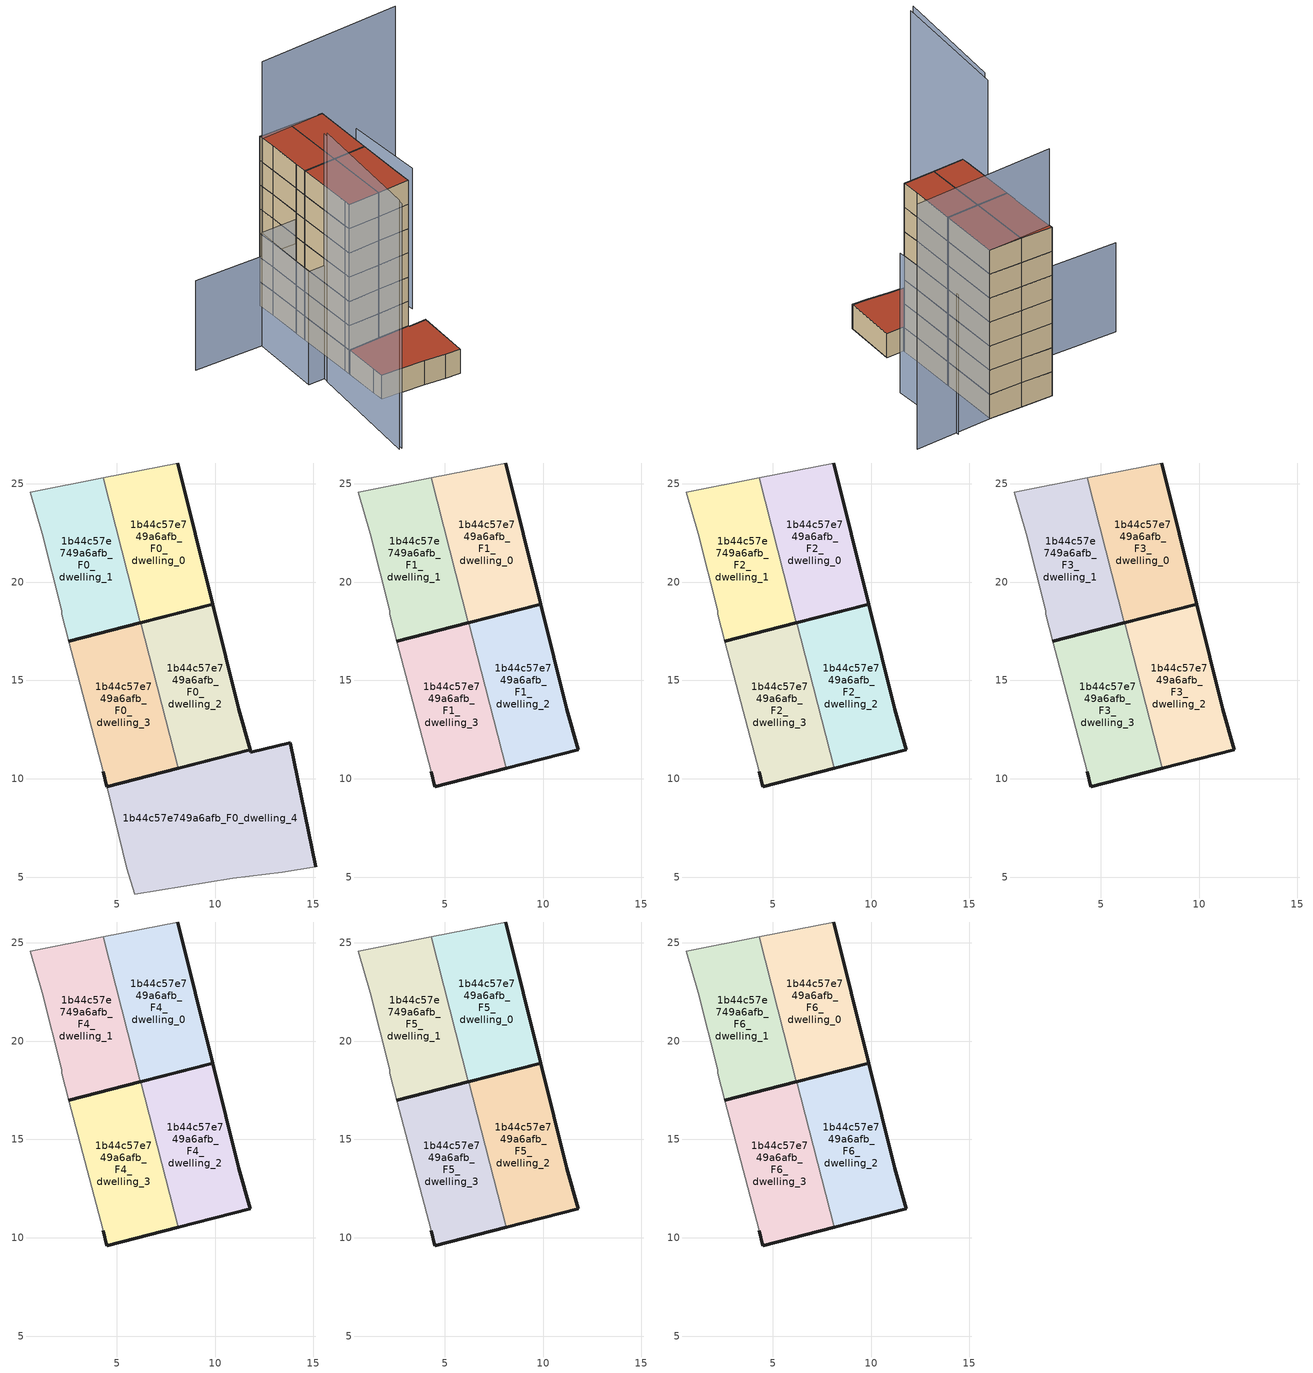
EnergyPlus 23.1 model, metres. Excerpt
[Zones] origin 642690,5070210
1b44c57e749a6afb_F0_dwelling_0
 floor ground (EU_floor_Construction): 9.89,18.88 8.11,26.05 4.32,25.29 6.2,17.93 z0
 wall outside (EU_wall_Construction): 8.11,26.05 9.89,18.88 6.2,17.93 z0:3
 wall to 1b44c57e749a6afb_F0_dwelling_1 (EU_wall_Construction): 6.2,17.93 4.32,25.29 z0:3
 wall adiabatic (EU_wall_Construction): 4.32,25.29 8.11,26.05 z0:3
1b44c57e749a6afb_F0_dwelling_1
 floor ground (EU_floor_Construction): 6.2,17.93 4.32,25.29 0.61,24.55 1.21,22.45 2.21,18.55 2.21,18.35 2.56,17 z0
 wall outside (EU_wall_Construction): 6.2,17.93 2.56,17 z0:3
 wall adiabatic (EU_wall_Construction): 2.56,17 2.21,18.35 2.21,18.55 1.21,22.45 0.61,24.55 4.32,25.29 z0:3
1b44c57e749a6afb_F0_dwelling_2
 floor ground (EU_floor_Construction): 11.78,11.47 11.21,13.54 9.89,18.88 6.22,17.94 8.12,10.53 z0
 wall outside (EU_wall_Construction): 6.22,17.94 9.89,18.88 11.21,13.54 11.78,11.47 8.12,10.53 z0:3
 wall to 1b44c57e749a6afb_F0_dwelling_3 (EU_wall_Construction): 8.12,10.53 6.22,17.94 z0:3
1b44c57e749a6afb_F0_dwelling_3
 floor ground (EU_floor_Construction): 8.12,10.53 6.22,17.94 2.56,17 4.31,10.34 4.49,9.6 z0
 wall outside (EU_wall_Construction): 2.56,17 6.22,17.94 / 8.12,10.53 4.49,9.6 4.31,10.34 z0:3
 wall adiabatic (EU_wall_Construction): 4.31,10.34 2.56,17 z0:3
1b44c57e749a6afb_F0_dwelling_4
 floor ground (EU_floor_Construction): 15.11,5.54 13.81,11.84 11.81,11.34 11.78,11.47 4.49,9.6 4.51,9.54 5.51,5.44 5.91,4.14 10.91,4.94 13.41,5.24 z0
 wall outside (EU_wall_Construction): 4.49,9.6 11.78,11.47 11.81,11.34 13.81,11.84 15.11,5.54 z0:3
 wall adiabatic (EU_wall_Construction): 15.11,5.54 13.41,5.24 10.91,4.94 5.91,4.14 5.51,5.44 4.51,9.54 4.49,9.6 z0:3
 roof outside (EU_roof_Construction): 13.81,11.84 15.11,5.54 13.41,5.24 10.91,4.94 5.91,4.14 5.51,5.44 4.51,9.54 4.49,9.6 11.78,11.47 11.81,11.34 z3
1b44c57e749a6afb_F1_dwelling_0
 floor to 1b44c57e749a6afb_F0_dwelling_0 (EU_floor_Construction): 9.89,18.88 8.11,26.05 4.32,25.29 6.2,17.93 z3
 wall outside (EU_wall_Construction): 8.11,26.05 9.89,18.88 6.2,17.93 z3:6
 wall to 1b44c57e749a6afb_F1_dwelling_1 (EU_wall_Construction): 6.2,17.93 4.32,25.29 z3:6
 wall adiabatic (EU_wall_Construction): 4.32,25.29 8.11,26.05 z3:6
1b44c57e749a6afb_F1_dwelling_1
 floor to 1b44c57e749a6afb_F0_dwelling_1 (EU_floor_Construction): 6.2,17.93 4.32,25.29 0.61,24.55 1.21,22.45 2.21,18.55 2.21,18.35 2.56,17 z3
 wall outside (EU_wall_Construction): 6.2,17.93 2.56,17 z3:6
 wall adiabatic (EU_wall_Construction): 2.56,17 2.21,18.35 2.21,18.55 1.21,22.45 0.61,24.55 4.32,25.29 z3:6
1b44c57e749a6afb_F1_dwelling_2
 floor to 1b44c57e749a6afb_F0_dwelling_2 (EU_floor_Construction): 11.78,11.47 11.21,13.54 9.89,18.88 6.22,17.94 8.12,10.53 z3
 wall outside (EU_wall_Construction): 6.22,17.94 9.89,18.88 11.21,13.54 11.78,11.47 8.12,10.53 z3:6
 wall to 1b44c57e749a6afb_F1_dwelling_3 (EU_wall_Construction): 8.12,10.53 6.22,17.94 z3:6
1b44c57e749a6afb_F1_dwelling_3
 floor to 1b44c57e749a6afb_F0_dwelling_3 (EU_floor_Construction): 8.12,10.53 6.22,17.94 2.56,17 4.31,10.34 4.49,9.6 z3
 wall outside (EU_wall_Construction): 2.56,17 6.22,17.94 / 8.12,10.53 4.49,9.6 4.31,10.34 z3:6
 wall adiabatic (EU_wall_Construction): 4.31,10.34 2.56,17 z3:6
1b44c57e749a6afb_F2_dwelling_0
 floor to 1b44c57e749a6afb_F1_dwelling_0 (EU_floor_Construction): 9.89,18.88 8.11,26.05 4.32,25.29 6.2,17.93 z6
 wall outside (EU_wall_Construction): 8.11,26.05 9.89,18.88 6.2,17.93 z6:9
 wall to 1b44c57e749a6afb_F2_dwelling_1 (EU_wall_Construction): 6.2,17.93 4.32,25.29 z6:9
 wall adiabatic (EU_wall_Construction): 4.32,25.29 8.11,26.05 z6:9
1b44c57e749a6afb_F2_dwelling_1
 floor to 1b44c57e749a6afb_F1_dwelling_1 (EU_floor_Construction): 6.2,17.93 4.32,25.29 0.61,24.55 1.21,22.45 2.21,18.55 2.21,18.35 2.56,17 z6
 wall outside (EU_wall_Construction): 6.2,17.93 2.56,17 z6:9
 wall adiabatic (EU_wall_Construction): 2.56,17 2.21,18.35 2.21,18.55 1.21,22.45 0.61,24.55 4.32,25.29 z6:9
1b44c57e749a6afb_F2_dwelling_2
 floor to 1b44c57e749a6afb_F1_dwelling_2 (EU_floor_Construction): 11.78,11.47 11.21,13.54 9.89,18.88 6.22,17.94 8.12,10.53 z6
 wall outside (EU_wall_Construction): 6.22,17.94 9.89,18.88 11.21,13.54 11.78,11.47 8.12,10.53 z6:9
 wall to 1b44c57e749a6afb_F2_dwelling_3 (EU_wall_Construction): 8.12,10.53 6.22,17.94 z6:9
1b44c57e749a6afb_F2_dwelling_3
 floor to 1b44c57e749a6afb_F1_dwelling_3 (EU_floor_Construction): 8.12,10.53 6.22,17.94 2.56,17 4.31,10.34 4.49,9.6 z6
 wall outside (EU_wall_Construction): 2.56,17 6.22,17.94 / 8.12,10.53 4.49,9.6 4.31,10.34 z6:9
 wall adiabatic (EU_wall_Construction): 4.31,10.34 2.56,17 z6:9
1b44c57e749a6afb_F3_dwelling_0
 floor to 1b44c57e749a6afb_F2_dwelling_0 (EU_floor_Construction): 9.89,18.88 8.11,26.05 4.32,25.29 6.2,17.93 z9
 wall outside (EU_wall_Construction): 8.11,26.05 9.89,18.88 6.2,17.93 z9:12
 wall to 1b44c57e749a6afb_F3_dwelling_1 (EU_wall_Construction): 6.2,17.93 4.32,25.29 z9:12
 wall adiabatic (EU_wall_Construction): 4.32,25.29 8.11,26.05 z9:12
1b44c57e749a6afb_F3_dwelling_1
 floor to 1b44c57e749a6afb_F2_dwelling_1 (EU_floor_Construction): 6.2,17.93 4.32,25.29 0.61,24.55 1.21,22.45 2.21,18.55 2.21,18.35 2.56,17 z9
 wall outside (EU_wall_Construction): 6.2,17.93 2.56,17 z9:12
 wall adiabatic (EU_wall_Construction): 2.56,17 2.21,18.35 2.21,18.55 1.21,22.45 0.61,24.55 4.32,25.29 z9:12
1b44c57e749a6afb_F3_dwelling_2
 floor to 1b44c57e749a6afb_F2_dwelling_2 (EU_floor_Construction): 11.78,11.47 11.21,13.54 9.89,18.88 6.22,17.94 8.12,10.53 z9
 wall outside (EU_wall_Construction): 6.22,17.94 9.89,18.88 11.21,13.54 11.78,11.47 8.12,10.53 z9:12
 wall to 1b44c57e749a6afb_F3_dwelling_3 (EU_wall_Construction): 8.12,10.53 6.22,17.94 z9:12
1b44c57e749a6afb_F3_dwelling_3
 floor to 1b44c57e749a6afb_F2_dwelling_3 (EU_floor_Construction): 8.12,10.53 6.22,17.94 2.56,17 4.31,10.34 4.49,9.6 z9
 wall outside (EU_wall_Construction): 2.56,17 6.22,17.94 / 8.12,10.53 4.49,9.6 4.31,10.34 z9:12
 wall adiabatic (EU_wall_Construction): 4.31,10.34 2.56,17 z9:12
1b44c57e749a6afb_F4_dwelling_0
 floor to 1b44c57e749a6afb_F3_dwelling_0 (EU_floor_Construction): 9.89,18.88 8.11,26.05 4.32,25.29 6.2,17.93 z12
 wall outside (EU_wall_Construction): 8.11,26.05 9.89,18.88 6.2,17.93 z12:15
 wall to 1b44c57e749a6afb_F4_dwelling_1 (EU_wall_Construction): 6.2,17.93 4.32,25.29 z12:15
 wall adiabatic (EU_wall_Construction): 4.32,25.29 8.11,26.05 z12:15
1b44c57e749a6afb_F4_dwelling_1
 floor to 1b44c57e749a6afb_F3_dwelling_1 (EU_floor_Construction): 6.2,17.93 4.32,25.29 0.61,24.55 1.21,22.45 2.21,18.55 2.21,18.35 2.56,17 z12
 wall outside (EU_wall_Construction): 6.2,17.93 2.56,17 z12:15
 wall adiabatic (EU_wall_Construction): 2.56,17 2.21,18.35 2.21,18.55 1.21,22.45 0.61,24.55 4.32,25.29 z12:15
1b44c57e749a6afb_F4_dwelling_2
 floor to 1b44c57e749a6afb_F3_dwelling_2 (EU_floor_Construction): 11.78,11.47 11.21,13.54 9.89,18.88 6.22,17.94 8.12,10.53 z12
 wall outside (EU_wall_Construction): 6.22,17.94 9.89,18.88 11.21,13.54 11.78,11.47 8.12,10.53 z12:15
 wall to 1b44c57e749a6afb_F4_dwelling_3 (EU_wall_Construction): 8.12,10.53 6.22,17.94 z12:15
1b44c57e749a6afb_F4_dwelling_3
 floor to 1b44c57e749a6afb_F3_dwelling_3 (EU_floor_Construction): 8.12,10.53 6.22,17.94 2.56,17 4.31,10.34 4.49,9.6 z12
 wall outside (EU_wall_Construction): 2.56,17 6.22,17.94 / 8.12,10.53 4.49,9.6 4.31,10.34 z12:15
 wall adiabatic (EU_wall_Construction): 4.31,10.34 2.56,17 z12:15
1b44c57e749a6afb_F5_dwelling_0
 floor to 1b44c57e749a6afb_F4_dwelling_0 (EU_floor_Construction): 9.89,18.88 8.11,26.05 4.32,25.29 6.2,17.93 z15
 wall outside (EU_wall_Construction): 8.11,26.05 9.89,18.88 6.2,17.93 z15:18
 wall to 1b44c57e749a6afb_F5_dwelling_1 (EU_wall_Construction): 6.2,17.93 4.32,25.29 z15:18
 wall adiabatic (EU_wall_Construction): 4.32,25.29 8.11,26.05 z15:18
1b44c57e749a6afb_F5_dwelling_1
 floor to 1b44c57e749a6afb_F4_dwelling_1 (EU_floor_Construction): 6.2,17.93 4.32,25.29 0.61,24.55 1.21,22.45 2.21,18.55 2.21,18.35 2.56,17 z15
 wall outside (EU_wall_Construction): 6.2,17.93 2.56,17 z15:18
 wall adiabatic (EU_wall_Construction): 2.56,17 2.21,18.35 2.21,18.55 1.21,22.45 0.61,24.55 4.32,25.29 z15:18
1b44c57e749a6afb_F5_dwelling_2
 floor to 1b44c57e749a6afb_F4_dwelling_2 (EU_floor_Construction): 11.78,11.47 11.21,13.54 9.89,18.88 6.22,17.94 8.12,10.53 z15
 wall outside (EU_wall_Construction): 6.22,17.94 9.89,18.88 11.21,13.54 11.78,11.47 8.12,10.53 z15:18
 wall to 1b44c57e749a6afb_F5_dwelling_3 (EU_wall_Construction): 8.12,10.53 6.22,17.94 z15:18
1b44c57e749a6afb_F5_dwelling_3
 floor to 1b44c57e749a6afb_F4_dwelling_3 (EU_floor_Construction): 8.12,10.53 6.22,17.94 2.56,17 4.31,10.34 4.49,9.6 z15
 wall outside (EU_wall_Construction): 2.56,17 6.22,17.94 / 8.12,10.53 4.49,9.6 4.31,10.34 z15:18
 wall adiabatic (EU_wall_Construction): 4.31,10.34 2.56,17 z15:18
1b44c57e749a6afb_F6_dwelling_0
 floor to 1b44c57e749a6afb_F5_dwelling_0 (EU_floor_Construction): 9.89,18.88 8.11,26.05 4.32,25.29 6.2,17.93 z18
 wall outside (EU_wall_Construction): 8.11,26.05 9.89,18.88 6.2,17.93 z18:21
 wall to 1b44c57e749a6afb_F6_dwelling_1 (EU_wall_Construction): 6.2,17.93 4.32,25.29 z18:21
 wall adiabatic (EU_wall_Construction): 4.32,25.29 8.11,26.05 z18:21
 roof outside (EU_roof_Construction): 8.11,26.05 9.89,18.88 6.2,17.93 4.32,25.29 z21
1b44c57e749a6afb_F6_dwelling_1
 floor to 1b44c57e749a6afb_F5_dwelling_1 (EU_floor_Construction): 6.2,17.93 4.32,25.29 0.61,24.55 1.21,22.45 2.21,18.55 2.21,18.35 2.56,17 z18
 wall outside (EU_wall_Construction): 6.2,17.93 2.56,17 z18:21
 wall adiabatic (EU_wall_Construction): 2.56,17 2.21,18.35 2.21,18.55 1.21,22.45 0.61,24.55 4.32,25.29 z18:21
 roof outside (EU_roof_Construction): 4.32,25.29 6.2,17.93 2.56,17 2.21,18.35 2.21,18.55 1.21,22.45 0.61,24.55 z21
1b44c57e749a6afb_F6_dwelling_2
 floor to 1b44c57e749a6afb_F5_dwelling_2 (EU_floor_Construction): 11.78,11.47 11.21,13.54 9.89,18.88 6.22,17.94 8.12,10.53 z18
 wall outside (EU_wall_Construction): 6.22,17.94 9.89,18.88 11.21,13.54 11.78,11.47 8.12,10.53 z18:21
 wall to 1b44c57e749a6afb_F6_dwelling_3 (EU_wall_Construction): 8.12,10.53 6.22,17.94 z18:21
 roof outside (EU_roof_Construction): 9.89,18.88 11.21,13.54 11.78,11.47 8.12,10.53 6.22,17.94 z21
1b44c57e749a6afb_F6_dwelling_3
 floor to 1b44c57e749a6afb_F5_dwelling_3 (EU_floor_Construction): 8.12,10.53 6.22,17.94 2.56,17 4.31,10.34 4.49,9.6 z18
 wall outside (EU_wall_Construction): 2.56,17 6.22,17.94 / 8.12,10.53 4.49,9.6 4.31,10.34 z18:21
 wall adiabatic (EU_wall_Construction): 4.31,10.34 2.56,17 z18:21
 roof outside (EU_roof_Construction): 6.22,17.94 8.12,10.53 4.49,9.6 4.31,10.34 2.56,17 z21
shading: 1.83,9.85 4.46,-4.86 z0:30.3; 4.2,-4.9 1.9,9.14 z0:30.8; -0.06,9.39 -1.9,17.75 / -1.9,17.75 2.47,18.71 / 2.47,18.71 4.31,10.34 / 4.31,10.34 -0.06,9.39 z0:14; 0.99,24.63 2.21,18.55 / 2.21,18.55 -9.8,16.15 z0:11.1; 14.9,18.24 12.18,27.48 z0:17.4; 17.11,28.41 0.73,24.1 z0:30.5
[Building]
EU S2 Campaign: North Axis=0; Terrain=City; Solar Distribution=FullExterior
[Site:Location]
Lyon-Bron: Latitude=45.75; Longitude=5; Time Zone=1; Elevation=198
[SizingPeriod:WeatherFileDays]
AnnualSizingPeriod: Begin Month=1; Begin Day of Month=1; End Month=12; End Day of Month=31; Day of Week for Start Day=Monday; Use Weather File Daylight Saving Period=No; Use Weather File Rain and Snow Indicators=No
[MATERIAL]
EU_InternalMass_Material: Roughness=MediumRough; Thickness=0.1; Conductivity=1; Density=1800; Specific Heat=900; Thermal Absorptance=0.9; Solar Absorptance=0.7; Visible Absorptance=0.7
[MATERIAL:NOMASS] Roughness=MediumRough; Thermal Absorptance=0.9; Solar Absorptance=0.7; Visible Absorptance=0.7
Name | Thermal Resistance
EU_wall_NoMass | 0.776494
EU_roof_NoMass | 0.486893
EU_floor_NoMass | 0.421597
[CONSTRUCTION]
EU_wall_Construction: EU_wall_NoMass
EU_roof_Construction: EU_roof_NoMass
EU_floor_Construction: EU_floor_NoMass
EU_InternalMass_Construction: EU_InternalMass_Material
[ZONE] Type=1; Multiplier=1; Ceiling Height=autocalculate; Floor Area=autocalculate; Part of Total Floor Area=Yes
Name | Volume
1b44c57e749a6afb_F0_dwelling_0; 1b44c57e749a6afb_F1_dwelling_0; 1b44c57e749a6afb_F2_dwelling_0; 1b44c57e749a6afb_F3_dwelling_0; 1b44c57e749a6afb_F4_dwelling_0; 1b44c57e749a6afb_F5_dwelling_0; 1b44c57e749a6afb_F6_dwelling_0 | 86.2742
1b44c57e749a6afb_F0_dwelling_1; 1b44c57e749a6afb_F1_dwelling_1; 1b44c57e749a6afb_F2_dwelling_1; 1b44c57e749a6afb_F3_dwelling_1; 1b44c57e749a6afb_F4_dwelling_1; 1b44c57e749a6afb_F5_dwelling_1; 1b44c57e749a6afb_F6_dwelling_1 | 86.2661
1b44c57e749a6afb_F0_dwelling_2; 1b44c57e749a6afb_F1_dwelling_2; 1b44c57e749a6afb_F2_dwelling_2; 1b44c57e749a6afb_F3_dwelling_2; 1b44c57e749a6afb_F4_dwelling_2; 1b44c57e749a6afb_F5_dwelling_2; 1b44c57e749a6afb_F6_dwelling_2 | 86.2632
1b44c57e749a6afb_F0_dwelling_3; 1b44c57e749a6afb_F1_dwelling_3; 1b44c57e749a6afb_F2_dwelling_3; 1b44c57e749a6afb_F3_dwelling_3; 1b44c57e749a6afb_F4_dwelling_3; 1b44c57e749a6afb_F5_dwelling_3; 1b44c57e749a6afb_F6_dwelling_3 | 86.2646
1b44c57e749a6afb_F0_dwelling_4 | 172.526
[INTERNALMASS] Construction=EU_InternalMass_Construction
Name | Zone or ZoneList | Surface Area
1b44c57e749a6afb_F0_dwelling_0_EU_InternalMass | 1b44c57e749a6afb_F0_dwelling_0 | 28.7581
1b44c57e749a6afb_F0_dwelling_1_EU_InternalMass | 1b44c57e749a6afb_F0_dwelling_1 | 28.7554
1b44c57e749a6afb_F0_dwelling_2_EU_InternalMass | 1b44c57e749a6afb_F0_dwelling_2 | 28.7544
1b44c57e749a6afb_F0_dwelling_3_EU_InternalMass | 1b44c57e749a6afb_F0_dwelling_3 | 28.7549
1b44c57e749a6afb_F0_dwelling_4_EU_InternalMass | 1b44c57e749a6afb_F0_dwelling_4 | 57.5092
1b44c57e749a6afb_F1_dwelling_0_EU_InternalMass | 1b44c57e749a6afb_F1_dwelling_0 | 34.8931
1b44c57e749a6afb_F1_dwelling_1_EU_InternalMass | 1b44c57e749a6afb_F1_dwelling_1 | 36.89
1b44c57e749a6afb_F1_dwelling_2_EU_InternalMass | 1b44c57e749a6afb_F1_dwelling_2 | 31.895
1b44c57e749a6afb_F1_dwelling_3_EU_InternalMass | 1b44c57e749a6afb_F1_dwelling_3 | 68.8523
1b44c57e749a6afb_F2_dwelling_0_EU_InternalMass | 1b44c57e749a6afb_F2_dwelling_0 | 34.8931
1b44c57e749a6afb_F2_dwelling_1_EU_InternalMass | 1b44c57e749a6afb_F2_dwelling_1 | 36.89
1b44c57e749a6afb_F2_dwelling_2_EU_InternalMass | 1b44c57e749a6afb_F2_dwelling_2 | 31.895
1b44c57e749a6afb_F2_dwelling_3_EU_InternalMass | 1b44c57e749a6afb_F2_dwelling_3 | 68.8523
1b44c57e749a6afb_F3_dwelling_0_EU_InternalMass | 1b44c57e749a6afb_F3_dwelling_0 | 34.8931
1b44c57e749a6afb_F3_dwelling_1_EU_InternalMass | 1b44c57e749a6afb_F3_dwelling_1 | 36.89
1b44c57e749a6afb_F3_dwelling_2_EU_InternalMass | 1b44c57e749a6afb_F3_dwelling_2 | 31.895
1b44c57e749a6afb_F3_dwelling_3_EU_InternalMass | 1b44c57e749a6afb_F3_dwelling_3 | 68.8523
1b44c57e749a6afb_F4_dwelling_0_EU_InternalMass | 1b44c57e749a6afb_F4_dwelling_0 | 34.8931
1b44c57e749a6afb_F4_dwelling_1_EU_InternalMass | 1b44c57e749a6afb_F4_dwelling_1 | 36.89
1b44c57e749a6afb_F4_dwelling_2_EU_InternalMass | 1b44c57e749a6afb_F4_dwelling_2 | 31.895
1b44c57e749a6afb_F4_dwelling_3_EU_InternalMass | 1b44c57e749a6afb_F4_dwelling_3 | 68.8523
1b44c57e749a6afb_F5_dwelling_0_EU_InternalMass | 1b44c57e749a6afb_F5_dwelling_0 | 34.8931
1b44c57e749a6afb_F5_dwelling_1_EU_InternalMass | 1b44c57e749a6afb_F5_dwelling_1 | 36.89
1b44c57e749a6afb_F5_dwelling_2_EU_InternalMass | 1b44c57e749a6afb_F5_dwelling_2 | 31.895
1b44c57e749a6afb_F5_dwelling_3_EU_InternalMass | 1b44c57e749a6afb_F5_dwelling_3 | 68.8523
1b44c57e749a6afb_F6_dwelling_0_EU_InternalMass | 1b44c57e749a6afb_F6_dwelling_0 | 34.8931
1b44c57e749a6afb_F6_dwelling_1_EU_InternalMass | 1b44c57e749a6afb_F6_dwelling_1 | 36.89
1b44c57e749a6afb_F6_dwelling_2_EU_InternalMass | 1b44c57e749a6afb_F6_dwelling_2 | 31.895
1b44c57e749a6afb_F6_dwelling_3_EU_InternalMass | 1b44c57e749a6afb_F6_dwelling_3 | 68.8523
[OTHEREQUIPMENT] Fuel Type=Electricity; Design Level Calculation Method=Watts/Area; Power per Zone Floor Area=1; Fraction Latent=0; Fraction Radiant=0; Fraction Lost=0; Carbon Dioxide Generation Rate=0; EndUse Subcategory=EU_Step8_InternalGains
Name | Zone or ZoneList or Space or SpaceList | Schedule
EU_Step8_InternalGain_1b44c57e749a6afb_F0_dwelling_0_f000 | 1b44c57e749a6afb_F0_dwelling_0 | EU_Step8_GainSchedule_1b44c57e749a6afb_F0_dwelling_0_f000
EU_Step8_InternalGain_1b44c57e749a6afb_F0_dwelling_1_f000 | 1b44c57e749a6afb_F0_dwelling_1 | EU_Step8_GainSchedule_1b44c57e749a6afb_F0_dwelling_1_f000
EU_Step8_InternalGain_1b44c57e749a6afb_F0_dwelling_2_f000 | 1b44c57e749a6afb_F0_dwelling_2 | EU_Step8_GainSchedule_1b44c57e749a6afb_F0_dwelling_2_f000
EU_Step8_InternalGain_1b44c57e749a6afb_F0_dwelling_3_f000 | 1b44c57e749a6afb_F0_dwelling_3 | EU_Step8_GainSchedule_1b44c57e749a6afb_F0_dwelling_3_f000
EU_Step8_InternalGain_1b44c57e749a6afb_F0_dwelling_4_f000 | 1b44c57e749a6afb_F0_dwelling_4 | EU_Step8_GainSchedule_1b44c57e749a6afb_F0_dwelling_4_f000
EU_Step8_InternalGain_1b44c57e749a6afb_F1_dwelling_0_f000 | 1b44c57e749a6afb_F1_dwelling_0 | EU_Step8_GainSchedule_1b44c57e749a6afb_F1_dwelling_0_f000
EU_Step8_InternalGain_1b44c57e749a6afb_F1_dwelling_1_f000 | 1b44c57e749a6afb_F1_dwelling_1 | EU_Step8_GainSchedule_1b44c57e749a6afb_F1_dwelling_1_f000
EU_Step8_InternalGain_1b44c57e749a6afb_F1_dwelling_2_f000 | 1b44c57e749a6afb_F1_dwelling_2 | EU_Step8_GainSchedule_1b44c57e749a6afb_F1_dwelling_2_f000
EU_Step8_InternalGain_1b44c57e749a6afb_F1_dwelling_3_f000 | 1b44c57e749a6afb_F1_dwelling_3 | EU_Step8_GainSchedule_1b44c57e749a6afb_F1_dwelling_3_f000
EU_Step8_InternalGain_1b44c57e749a6afb_F2_dwelling_0_f000 | 1b44c57e749a6afb_F2_dwelling_0 | EU_Step8_GainSchedule_1b44c57e749a6afb_F2_dwelling_0_f000
EU_Step8_InternalGain_1b44c57e749a6afb_F2_dwelling_1_f000 | 1b44c57e749a6afb_F2_dwelling_1 | EU_Step8_GainSchedule_1b44c57e749a6afb_F2_dwelling_1_f000
EU_Step8_InternalGain_1b44c57e749a6afb_F2_dwelling_2_f000 | 1b44c57e749a6afb_F2_dwelling_2 | EU_Step8_GainSchedule_1b44c57e749a6afb_F2_dwelling_2_f000
EU_Step8_InternalGain_1b44c57e749a6afb_F2_dwelling_3_f000 | 1b44c57e749a6afb_F2_dwelling_3 | EU_Step8_GainSchedule_1b44c57e749a6afb_F2_dwelling_3_f000
EU_Step8_InternalGain_1b44c57e749a6afb_F3_dwelling_0_f000 | 1b44c57e749a6afb_F3_dwelling_0 | EU_Step8_GainSchedule_1b44c57e749a6afb_F3_dwelling_0_f000
EU_Step8_InternalGain_1b44c57e749a6afb_F3_dwelling_1_f000 | 1b44c57e749a6afb_F3_dwelling_1 | EU_Step8_GainSchedule_1b44c57e749a6afb_F3_dwelling_1_f000
EU_Step8_InternalGain_1b44c57e749a6afb_F3_dwelling_2_f000 | 1b44c57e749a6afb_F3_dwelling_2 | EU_Step8_GainSchedule_1b44c57e749a6afb_F3_dwelling_2_f000
EU_Step8_InternalGain_1b44c57e749a6afb_F3_dwelling_3_f000 | 1b44c57e749a6afb_F3_dwelling_3 | EU_Step8_GainSchedule_1b44c57e749a6afb_F3_dwelling_3_f000
EU_Step8_InternalGain_1b44c57e749a6afb_F4_dwelling_0_f000 | 1b44c57e749a6afb_F4_dwelling_0 | EU_Step8_GainSchedule_1b44c57e749a6afb_F4_dwelling_0_f000
EU_Step8_InternalGain_1b44c57e749a6afb_F4_dwelling_1_f000 | 1b44c57e749a6afb_F4_dwelling_1 | EU_Step8_GainSchedule_1b44c57e749a6afb_F4_dwelling_1_f000
EU_Step8_InternalGain_1b44c57e749a6afb_F4_dwelling_2_f000 | 1b44c57e749a6afb_F4_dwelling_2 | EU_Step8_GainSchedule_1b44c57e749a6afb_F4_dwelling_2_f000
EU_Step8_InternalGain_1b44c57e749a6afb_F4_dwelling_3_f000 | 1b44c57e749a6afb_F4_dwelling_3 | EU_Step8_GainSchedule_1b44c57e749a6afb_F4_dwelling_3_f000
EU_Step8_InternalGain_1b44c57e749a6afb_F5_dwelling_0_f000 | 1b44c57e749a6afb_F5_dwelling_0 | EU_Step8_GainSchedule_1b44c57e749a6afb_F5_dwelling_0_f000
EU_Step8_InternalGain_1b44c57e749a6afb_F5_dwelling_1_f000 | 1b44c57e749a6afb_F5_dwelling_1 | EU_Step8_GainSchedule_1b44c57e749a6afb_F5_dwelling_1_f000
EU_Step8_InternalGain_1b44c57e749a6afb_F5_dwelling_2_f000 | 1b44c57e749a6afb_F5_dwelling_2 | EU_Step8_GainSchedule_1b44c57e749a6afb_F5_dwelling_2_f000
EU_Step8_InternalGain_1b44c57e749a6afb_F5_dwelling_3_f000 | 1b44c57e749a6afb_F5_dwelling_3 | EU_Step8_GainSchedule_1b44c57e749a6afb_F5_dwelling_3_f000
EU_Step8_InternalGain_1b44c57e749a6afb_F6_dwelling_0_f000 | 1b44c57e749a6afb_F6_dwelling_0 | EU_Step8_GainSchedule_1b44c57e749a6afb_F6_dwelling_0_f000
EU_Step8_InternalGain_1b44c57e749a6afb_F6_dwelling_1_f000 | 1b44c57e749a6afb_F6_dwelling_1 | EU_Step8_GainSchedule_1b44c57e749a6afb_F6_dwelling_1_f000
EU_Step8_InternalGain_1b44c57e749a6afb_F6_dwelling_2_f000 | 1b44c57e749a6afb_F6_dwelling_2 | EU_Step8_GainSchedule_1b44c57e749a6afb_F6_dwelling_2_f000
EU_Step8_InternalGain_1b44c57e749a6afb_F6_dwelling_3_f000 | 1b44c57e749a6afb_F6_dwelling_3 | EU_Step8_GainSchedule_1b44c57e749a6afb_F6_dwelling_3_f000
[ZONEVENTILATION:DESIGNFLOWRATE] Schedule=EU_AlwaysOn; Design Flow Rate Calculation Method=AirChanges/Hour; Air Changes per Hour=0.693814; Ventilation Type=Natural; Fan Pressure Rise=0; Fan Total Efficiency=1; Constant Term Coefficient=1; Temperature Term Coefficient=0; Velocity Term Coefficient=0; Velocity Squared Term Coefficient=0; Minimum Indoor Temperature=-100; Maximum Indoor Temperature=100; Delta Temperature=-100; Minimum Outdoor Temperature=-100; Maximum Outdoor Temperature=100; Maximum Wind Speed=40
Name | Zone or ZoneList or Space or SpaceList
EU_ConstantAir_1b44c57e749a6afb_F0_dwelling_0 | 1b44c57e749a6afb_F0_dwelling_0
EU_ConstantAir_1b44c57e749a6afb_F0_dwelling_1 | 1b44c57e749a6afb_F0_dwelling_1
EU_ConstantAir_1b44c57e749a6afb_F0_dwelling_2 | 1b44c57e749a6afb_F0_dwelling_2
EU_ConstantAir_1b44c57e749a6afb_F0_dwelling_3 | 1b44c57e749a6afb_F0_dwelling_3
EU_ConstantAir_1b44c57e749a6afb_F0_dwelling_4 | 1b44c57e749a6afb_F0_dwelling_4
EU_ConstantAir_1b44c57e749a6afb_F1_dwelling_0 | 1b44c57e749a6afb_F1_dwelling_0
EU_ConstantAir_1b44c57e749a6afb_F1_dwelling_1 | 1b44c57e749a6afb_F1_dwelling_1
EU_ConstantAir_1b44c57e749a6afb_F1_dwelling_2 | 1b44c57e749a6afb_F1_dwelling_2
EU_ConstantAir_1b44c57e749a6afb_F1_dwelling_3 | 1b44c57e749a6afb_F1_dwelling_3
EU_ConstantAir_1b44c57e749a6afb_F2_dwelling_0 | 1b44c57e749a6afb_F2_dwelling_0
EU_ConstantAir_1b44c57e749a6afb_F2_dwelling_1 | 1b44c57e749a6afb_F2_dwelling_1
EU_ConstantAir_1b44c57e749a6afb_F2_dwelling_2 | 1b44c57e749a6afb_F2_dwelling_2
EU_ConstantAir_1b44c57e749a6afb_F2_dwelling_3 | 1b44c57e749a6afb_F2_dwelling_3
EU_ConstantAir_1b44c57e749a6afb_F3_dwelling_0 | 1b44c57e749a6afb_F3_dwelling_0
EU_ConstantAir_1b44c57e749a6afb_F3_dwelling_1 | 1b44c57e749a6afb_F3_dwelling_1
EU_ConstantAir_1b44c57e749a6afb_F3_dwelling_2 | 1b44c57e749a6afb_F3_dwelling_2
EU_ConstantAir_1b44c57e749a6afb_F3_dwelling_3 | 1b44c57e749a6afb_F3_dwelling_3
EU_ConstantAir_1b44c57e749a6afb_F4_dwelling_0 | 1b44c57e749a6afb_F4_dwelling_0
EU_ConstantAir_1b44c57e749a6afb_F4_dwelling_1 | 1b44c57e749a6afb_F4_dwelling_1
EU_ConstantAir_1b44c57e749a6afb_F4_dwelling_2 | 1b44c57e749a6afb_F4_dwelling_2
EU_ConstantAir_1b44c57e749a6afb_F4_dwelling_3 | 1b44c57e749a6afb_F4_dwelling_3
EU_ConstantAir_1b44c57e749a6afb_F5_dwelling_0 | 1b44c57e749a6afb_F5_dwelling_0
EU_ConstantAir_1b44c57e749a6afb_F5_dwelling_1 | 1b44c57e749a6afb_F5_dwelling_1
EU_ConstantAir_1b44c57e749a6afb_F5_dwelling_2 | 1b44c57e749a6afb_F5_dwelling_2
EU_ConstantAir_1b44c57e749a6afb_F5_dwelling_3 | 1b44c57e749a6afb_F5_dwelling_3
EU_ConstantAir_1b44c57e749a6afb_F6_dwelling_0 | 1b44c57e749a6afb_F6_dwelling_0
EU_ConstantAir_1b44c57e749a6afb_F6_dwelling_1 | 1b44c57e749a6afb_F6_dwelling_1
EU_ConstantAir_1b44c57e749a6afb_F6_dwelling_2 | 1b44c57e749a6afb_F6_dwelling_2
EU_ConstantAir_1b44c57e749a6afb_F6_dwelling_3 | 1b44c57e749a6afb_F6_dwelling_3
[HVACTEMPLATE:THERMOSTAT] Constant Heating Setpoint=20; Constant Cooling Setpoint=50
EU_HeatOnly_1b44c57e749a6afb_F0_dwelling_0; EU_HeatOnly_1b44c57e749a6afb_F0_dwelling_1; EU_HeatOnly_1b44c57e749a6afb_F0_dwelling_2; EU_HeatOnly_1b44c57e749a6afb_F0_dwelling_3; EU_HeatOnly_1b44c57e749a6afb_F0_dwelling_4; EU_HeatOnly_1b44c57e749a6afb_F1_dwelling_0; EU_HeatOnly_1b44c57e749a6afb_F1_dwelling_1; EU_HeatOnly_1b44c57e749a6afb_F1_dwelling_2; EU_HeatOnly_1b44c57e749a6afb_F1_dwelling_3; EU_HeatOnly_1b44c57e749a6afb_F2_dwelling_0; EU_HeatOnly_1b44c57e749a6afb_F2_dwelling_1; EU_HeatOnly_1b44c57e749a6afb_F2_dwelling_2; EU_HeatOnly_1b44c57e749a6afb_F2_dwelling_3; EU_HeatOnly_1b44c57e749a6afb_F3_dwelling_0; EU_HeatOnly_1b44c57e749a6afb_F3_dwelling_1; EU_HeatOnly_1b44c57e749a6afb_F3_dwelling_2; EU_HeatOnly_1b44c57e749a6afb_F3_dwelling_3; EU_HeatOnly_1b44c57e749a6afb_F4_dwelling_0; EU_HeatOnly_1b44c57e749a6afb_F4_dwelling_1; EU_HeatOnly_1b44c57e749a6afb_F4_dwelling_2; EU_HeatOnly_1b44c57e749a6afb_F4_dwelling_3; EU_HeatOnly_1b44c57e749a6afb_F5_dwelling_0; EU_HeatOnly_1b44c57e749a6afb_F5_dwelling_1; EU_HeatOnly_1b44c57e749a6afb_F5_dwelling_2; EU_HeatOnly_1b44c57e749a6afb_F5_dwelling_3; EU_HeatOnly_1b44c57e749a6afb_F6_dwelling_0; EU_HeatOnly_1b44c57e749a6afb_F6_dwelling_1; EU_HeatOnly_1b44c57e749a6afb_F6_dwelling_2; EU_HeatOnly_1b44c57e749a6afb_F6_dwelling_3
[HVACTEMPLATE:ZONE:IDEALLOADSAIRSYSTEM] System Availability Schedule=EU_AlwaysOn; Maximum Heating Supply Air Temperature=50; Minimum Cooling Supply Air Temperature=13; Maximum Heating Supply Air Humidity Ratio=0.0156; Minimum Cooling Supply Air Humidity Ratio=0.0077; Heating Limit=NoLimit; Cooling Limit=NoLimit; Heating Availability Schedule=EU_AlwaysOn; Cooling Availability Schedule=EU_CoolingOff; Dehumidification Control Type=ConstantSensibleHeatRatio; Cooling Sensible Heat Ratio=0.7; Dehumidification Setpoint=60; Humidification Control Type=None; Humidification Setpoint=30; Outdoor Air Method=None; Outdoor Air Flow Rate per Person=0.00944; Outdoor Air Flow Rate per Zone Floor Area=0; Outdoor Air Flow Rate per Zone=0; Demand Controlled Ventilation Type=None; Outdoor Air Economizer Type=NoEconomizer; Heat Recovery Type=None; Sensible Heat Recovery Effectiveness=0.7; Latent Heat Recovery Effectiveness=0.65
Name | Template Thermostat
1b44c57e749a6afb_F0_dwelling_0 | EU_HeatOnly_1b44c57e749a6afb_F0_dwelling_0
1b44c57e749a6afb_F0_dwelling_1 | EU_HeatOnly_1b44c57e749a6afb_F0_dwelling_1
1b44c57e749a6afb_F0_dwelling_2 | EU_HeatOnly_1b44c57e749a6afb_F0_dwelling_2
1b44c57e749a6afb_F0_dwelling_3 | EU_HeatOnly_1b44c57e749a6afb_F0_dwelling_3
1b44c57e749a6afb_F0_dwelling_4 | EU_HeatOnly_1b44c57e749a6afb_F0_dwelling_4
1b44c57e749a6afb_F1_dwelling_0 | EU_HeatOnly_1b44c57e749a6afb_F1_dwelling_0
1b44c57e749a6afb_F1_dwelling_1 | EU_HeatOnly_1b44c57e749a6afb_F1_dwelling_1
1b44c57e749a6afb_F1_dwelling_2 | EU_HeatOnly_1b44c57e749a6afb_F1_dwelling_2
1b44c57e749a6afb_F1_dwelling_3 | EU_HeatOnly_1b44c57e749a6afb_F1_dwelling_3
1b44c57e749a6afb_F2_dwelling_0 | EU_HeatOnly_1b44c57e749a6afb_F2_dwelling_0
1b44c57e749a6afb_F2_dwelling_1 | EU_HeatOnly_1b44c57e749a6afb_F2_dwelling_1
1b44c57e749a6afb_F2_dwelling_2 | EU_HeatOnly_1b44c57e749a6afb_F2_dwelling_2
1b44c57e749a6afb_F2_dwelling_3 | EU_HeatOnly_1b44c57e749a6afb_F2_dwelling_3
1b44c57e749a6afb_F3_dwelling_0 | EU_HeatOnly_1b44c57e749a6afb_F3_dwelling_0
1b44c57e749a6afb_F3_dwelling_1 | EU_HeatOnly_1b44c57e749a6afb_F3_dwelling_1
1b44c57e749a6afb_F3_dwelling_2 | EU_HeatOnly_1b44c57e749a6afb_F3_dwelling_2
1b44c57e749a6afb_F3_dwelling_3 | EU_HeatOnly_1b44c57e749a6afb_F3_dwelling_3
1b44c57e749a6afb_F4_dwelling_0 | EU_HeatOnly_1b44c57e749a6afb_F4_dwelling_0
1b44c57e749a6afb_F4_dwelling_1 | EU_HeatOnly_1b44c57e749a6afb_F4_dwelling_1
1b44c57e749a6afb_F4_dwelling_2 | EU_HeatOnly_1b44c57e749a6afb_F4_dwelling_2
1b44c57e749a6afb_F4_dwelling_3 | EU_HeatOnly_1b44c57e749a6afb_F4_dwelling_3
1b44c57e749a6afb_F5_dwelling_0 | EU_HeatOnly_1b44c57e749a6afb_F5_dwelling_0
1b44c57e749a6afb_F5_dwelling_1 | EU_HeatOnly_1b44c57e749a6afb_F5_dwelling_1
1b44c57e749a6afb_F5_dwelling_2 | EU_HeatOnly_1b44c57e749a6afb_F5_dwelling_2
1b44c57e749a6afb_F5_dwelling_3 | EU_HeatOnly_1b44c57e749a6afb_F5_dwelling_3
1b44c57e749a6afb_F6_dwelling_0 | EU_HeatOnly_1b44c57e749a6afb_F6_dwelling_0
1b44c57e749a6afb_F6_dwelling_1 | EU_HeatOnly_1b44c57e749a6afb_F6_dwelling_1
1b44c57e749a6afb_F6_dwelling_2 | EU_HeatOnly_1b44c57e749a6afb_F6_dwelling_2
1b44c57e749a6afb_F6_dwelling_3 | EU_HeatOnly_1b44c57e749a6afb_F6_dwelling_3
[SIZING:ZONE] Zone Cooling Design Supply Air Temperature Input Method=SupplyAirTemperature; Zone Cooling Design Supply Air Temperature=13; Zone Heating Design Supply Air Temperature Input Method=SupplyAirTemperature; Zone Heating Design Supply Air Temperature=50; Zone Cooling Design Supply Air Humidity Ratio=0.008; Zone Heating Design Supply Air Humidity Ratio=0.008; Cooling Design Air Flow Method=DesignDay; Cooling Design Air Flow Rate=0; Cooling Minimum Air Flow per Zone Floor Area=0.000762; Cooling Minimum Air Flow=0; Cooling Minimum Air Flow Fraction=0.2; Heating Design Air Flow Method=DesignDay; Heating Design Air Flow Rate=0; Heating Maximum Air Flow per Zone Floor Area=0.002032; Heating Maximum Air Flow=0.141576; Heating Maximum Air Flow Fraction=0.3; Account for Dedicated Outdoor Air System=No; Dedicated Outdoor Air System Control Strategy=NeutralSupplyAir; Dedicated Outdoor Air Low Setpoint Temperature for Design=autosize; Dedicated Outdoor Air High Setpoint Temperature for Design=autosize; Zone Load Sizing Method=Sensible Load Only No Latent Load; Zone Latent Cooling Design Supply Air Humidity Ratio Input Method=HumidityRatioDifference; Zone Cooling Design Supply Air Humidity Ratio Difference=0.005; Zone Latent Heating Design Supply Air Humidity Ratio Input Method=HumidityRatioDifference; Zone Humidification Design Supply Air Humidity Ratio Difference=0.005
1b44c57e749a6afb_F0_dwelling_0; 1b44c57e749a6afb_F0_dwelling_1; 1b44c57e749a6afb_F0_dwelling_2; 1b44c57e749a6afb_F0_dwelling_3; 1b44c57e749a6afb_F0_dwelling_4; 1b44c57e749a6afb_F1_dwelling_0; 1b44c57e749a6afb_F1_dwelling_1; 1b44c57e749a6afb_F1_dwelling_2; 1b44c57e749a6afb_F1_dwelling_3; 1b44c57e749a6afb_F2_dwelling_0; 1b44c57e749a6afb_F2_dwelling_1; 1b44c57e749a6afb_F2_dwelling_2; 1b44c57e749a6afb_F2_dwelling_3; 1b44c57e749a6afb_F3_dwelling_0; 1b44c57e749a6afb_F3_dwelling_1; 1b44c57e749a6afb_F3_dwelling_2; 1b44c57e749a6afb_F3_dwelling_3; 1b44c57e749a6afb_F4_dwelling_0; 1b44c57e749a6afb_F4_dwelling_1; 1b44c57e749a6afb_F4_dwelling_2; 1b44c57e749a6afb_F4_dwelling_3; 1b44c57e749a6afb_F5_dwelling_0; 1b44c57e749a6afb_F5_dwelling_1; 1b44c57e749a6afb_F5_dwelling_2; 1b44c57e749a6afb_F5_dwelling_3; 1b44c57e749a6afb_F6_dwelling_0; 1b44c57e749a6afb_F6_dwelling_1; 1b44c57e749a6afb_F6_dwelling_2; 1b44c57e749a6afb_F6_dwelling_3
[SCHEDULE:CONSTANT]
Name | Hourly Value
EU_AlwaysOn | 1
EU_CoolingOff | 0
[SCHEDULE:FILE] Column Number=1; Rows to Skip at Top=0; Number of Hours of Data=8760; Column Separator=Comma; Interpolate to Timestep=No; Minutes per Item=60; Adjust Schedule for Daylight Savings=Yes
Name | File
EU_Step8_GainSchedule_1b44c57e749a6afb_F0_dwelling_0_f000 | ../../schedules/1b44c57e749a6afb/1b44c57e749a6afb_F0_dwelling_0_f000_gain.csv
EU_Step8_GainSchedule_1b44c57e749a6afb_F0_dwelling_1_f000 | ../../schedules/1b44c57e749a6afb/1b44c57e749a6afb_F0_dwelling_1_f000_gain.csv
EU_Step8_GainSchedule_1b44c57e749a6afb_F0_dwelling_2_f000 | ../../schedules/1b44c57e749a6afb/1b44c57e749a6afb_F0_dwelling_2_f000_gain.csv
EU_Step8_GainSchedule_1b44c57e749a6afb_F0_dwelling_3_f000 | ../../schedules/1b44c57e749a6afb/1b44c57e749a6afb_F0_dwelling_3_f000_gain.csv
EU_Step8_GainSchedule_1b44c57e749a6afb_F0_dwelling_4_f000 | ../../schedules/1b44c57e749a6afb/1b44c57e749a6afb_F0_dwelling_4_f000_gain.csv
EU_Step8_GainSchedule_1b44c57e749a6afb_F1_dwelling_0_f000 | ../../schedules/1b44c57e749a6afb/1b44c57e749a6afb_F1_dwelling_0_f000_gain.csv
EU_Step8_GainSchedule_1b44c57e749a6afb_F1_dwelling_1_f000 | ../../schedules/1b44c57e749a6afb/1b44c57e749a6afb_F1_dwelling_1_f000_gain.csv
EU_Step8_GainSchedule_1b44c57e749a6afb_F1_dwelling_2_f000 | ../../schedules/1b44c57e749a6afb/1b44c57e749a6afb_F1_dwelling_2_f000_gain.csv
EU_Step8_GainSchedule_1b44c57e749a6afb_F1_dwelling_3_f000 | ../../schedules/1b44c57e749a6afb/1b44c57e749a6afb_F1_dwelling_3_f000_gain.csv
EU_Step8_GainSchedule_1b44c57e749a6afb_F2_dwelling_0_f000 | ../../schedules/1b44c57e749a6afb/1b44c57e749a6afb_F2_dwelling_0_f000_gain.csv
EU_Step8_GainSchedule_1b44c57e749a6afb_F2_dwelling_1_f000 | ../../schedules/1b44c57e749a6afb/1b44c57e749a6afb_F2_dwelling_1_f000_gain.csv
EU_Step8_GainSchedule_1b44c57e749a6afb_F2_dwelling_2_f000 | ../../schedules/1b44c57e749a6afb/1b44c57e749a6afb_F2_dwelling_2_f000_gain.csv
EU_Step8_GainSchedule_1b44c57e749a6afb_F2_dwelling_3_f000 | ../../schedules/1b44c57e749a6afb/1b44c57e749a6afb_F2_dwelling_3_f000_gain.csv
EU_Step8_GainSchedule_1b44c57e749a6afb_F3_dwelling_0_f000 | ../../schedules/1b44c57e749a6afb/1b44c57e749a6afb_F3_dwelling_0_f000_gain.csv
EU_Step8_GainSchedule_1b44c57e749a6afb_F3_dwelling_1_f000 | ../../schedules/1b44c57e749a6afb/1b44c57e749a6afb_F3_dwelling_1_f000_gain.csv
EU_Step8_GainSchedule_1b44c57e749a6afb_F3_dwelling_2_f000 | ../../schedules/1b44c57e749a6afb/1b44c57e749a6afb_F3_dwelling_2_f000_gain.csv
EU_Step8_GainSchedule_1b44c57e749a6afb_F3_dwelling_3_f000 | ../../schedules/1b44c57e749a6afb/1b44c57e749a6afb_F3_dwelling_3_f000_gain.csv
EU_Step8_GainSchedule_1b44c57e749a6afb_F4_dwelling_0_f000 | ../../schedules/1b44c57e749a6afb/1b44c57e749a6afb_F4_dwelling_0_f000_gain.csv
EU_Step8_GainSchedule_1b44c57e749a6afb_F4_dwelling_1_f000 | ../../schedules/1b44c57e749a6afb/1b44c57e749a6afb_F4_dwelling_1_f000_gain.csv
EU_Step8_GainSchedule_1b44c57e749a6afb_F4_dwelling_2_f000 | ../../schedules/1b44c57e749a6afb/1b44c57e749a6afb_F4_dwelling_2_f000_gain.csv
EU_Step8_GainSchedule_1b44c57e749a6afb_F4_dwelling_3_f000 | ../../schedules/1b44c57e749a6afb/1b44c57e749a6afb_F4_dwelling_3_f000_gain.csv
EU_Step8_GainSchedule_1b44c57e749a6afb_F5_dwelling_0_f000 | ../../schedules/1b44c57e749a6afb/1b44c57e749a6afb_F5_dwelling_0_f000_gain.csv
EU_Step8_GainSchedule_1b44c57e749a6afb_F5_dwelling_1_f000 | ../../schedules/1b44c57e749a6afb/1b44c57e749a6afb_F5_dwelling_1_f000_gain.csv
EU_Step8_GainSchedule_1b44c57e749a6afb_F5_dwelling_2_f000 | ../../schedules/1b44c57e749a6afb/1b44c57e749a6afb_F5_dwelling_2_f000_gain.csv
EU_Step8_GainSchedule_1b44c57e749a6afb_F5_dwelling_3_f000 | ../../schedules/1b44c57e749a6afb/1b44c57e749a6afb_F5_dwelling_3_f000_gain.csv
EU_Step8_GainSchedule_1b44c57e749a6afb_F6_dwelling_0_f000 | ../../schedules/1b44c57e749a6afb/1b44c57e749a6afb_F6_dwelling_0_f000_gain.csv
EU_Step8_GainSchedule_1b44c57e749a6afb_F6_dwelling_1_f000 | ../../schedules/1b44c57e749a6afb/1b44c57e749a6afb_F6_dwelling_1_f000_gain.csv
EU_Step8_GainSchedule_1b44c57e749a6afb_F6_dwelling_2_f000 | ../../schedules/1b44c57e749a6afb/1b44c57e749a6afb_F6_dwelling_2_f000_gain.csv
EU_Step8_GainSchedule_1b44c57e749a6afb_F6_dwelling_3_f000 | ../../schedules/1b44c57e749a6afb/1b44c57e749a6afb_F6_dwelling_3_f000_gain.csv
